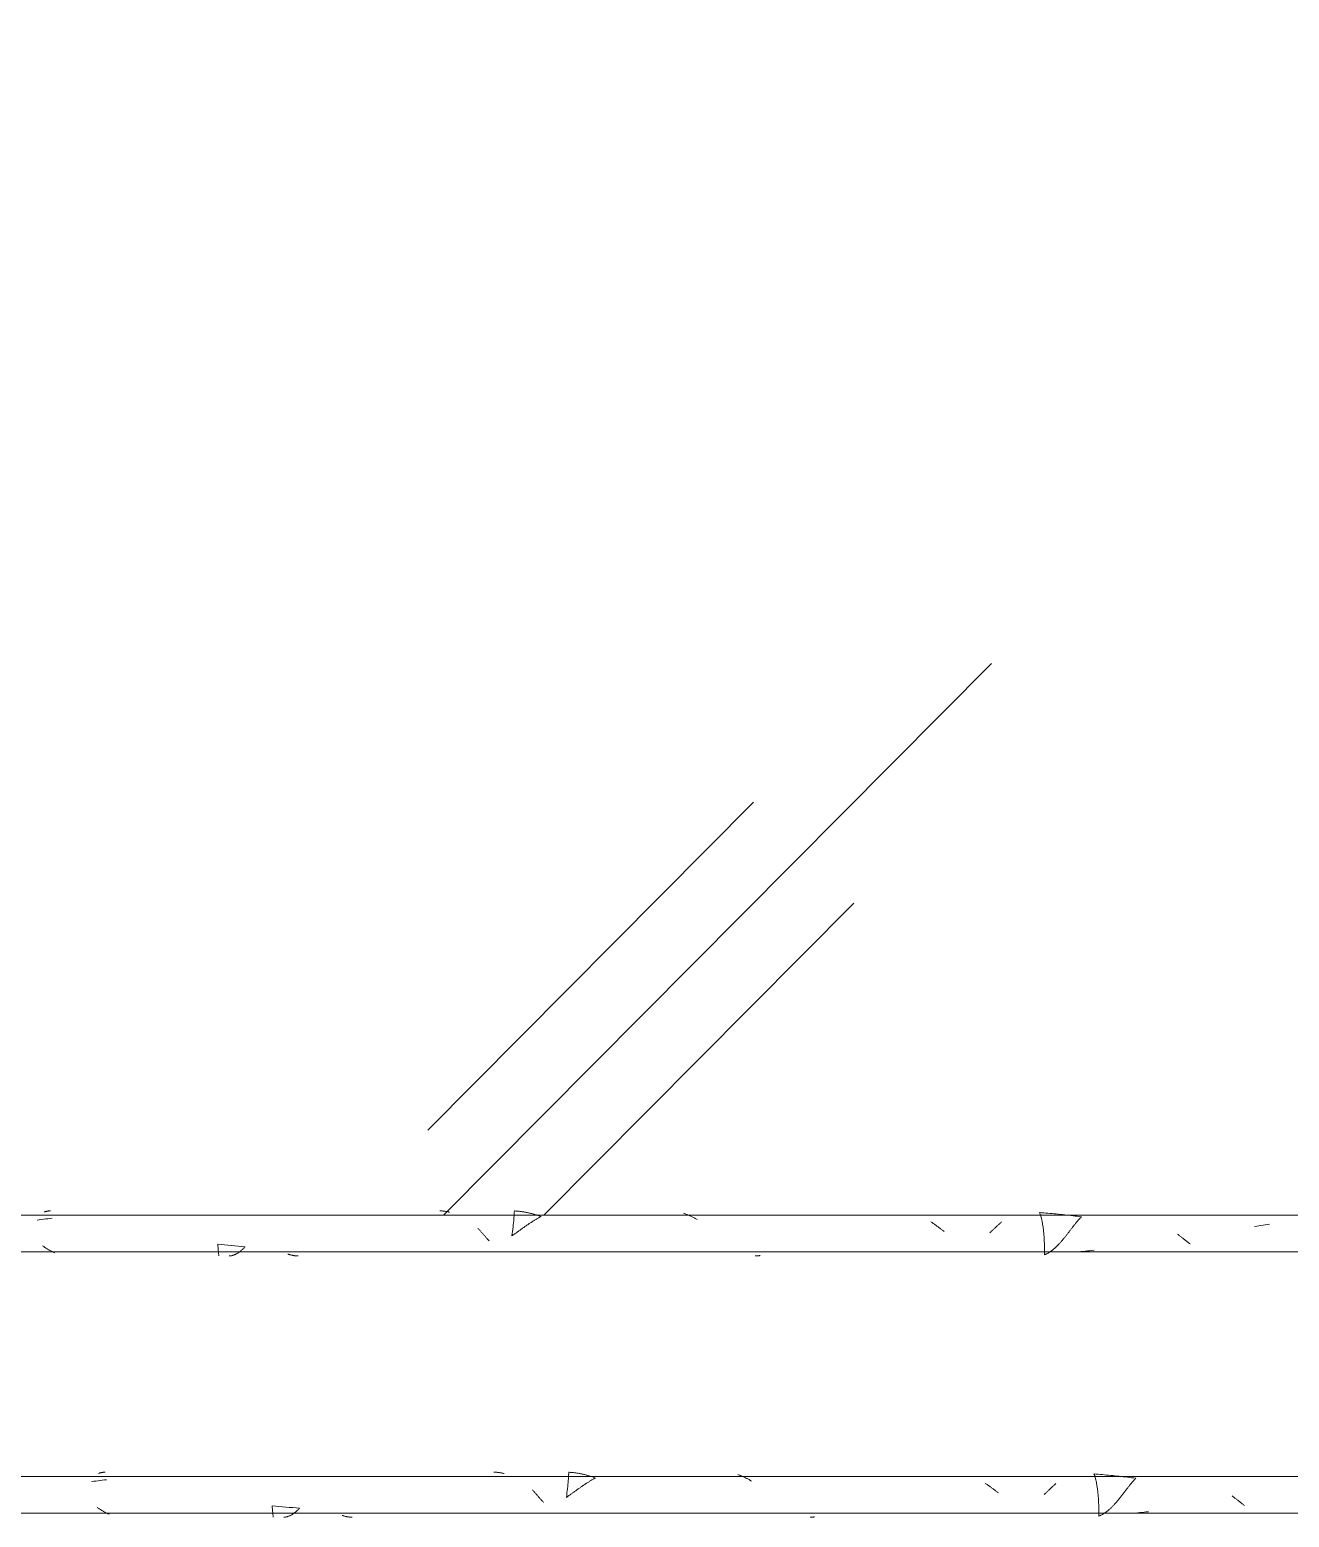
# Model space of a CAD drawing. Header units: millimetres. Extents: x -2100 to 124761, y -10432 to 93550.
# Drawn here: x 28958 to 29646, y -165 to 648 of the extents above; entities that cross this region are included whole.
import ezdxf

# ---------------------------------------------------------------- set-up
doc = ezdxf.new("R2010")
doc.units = ezdxf.units.MM
doc.linetypes.add('Centre', pattern=[31.75, 6.35, -4.7625, 15.875, -4.7625])
for name, color, linetype, lineweight in [('KINH', 152, 'Continuous', 5), ('NET THAY 1', 41, 'Continuous', 5), ('TRUC', 225, 'Continuous', 5)]:
    doc.layers.add(name, color=color, linetype=linetype, lineweight=lineweight)

# ---------------------------------------------------------------- blocks, each defined once
blk = doc.blocks.new('FP_9-MẶT ĐỨNG TRỤC A-Q')
at = {"layer": 'NET THAY 1'}
for p, q in [((31335.33, -142.86), (22887.32, -142.86)), ((28993.03, -145.54), (28991.86, -145.69)), ((28994.19, -145.38), (28993.03, -145.54)), ((28995.36, -145.23), (28994.19, -145.38)), ((28996.52, -145.08), (28995.36, -145.23)), ((28995.92, -141.1), (28995.66, -141.18)), ((28996.17, -141.02), (28995.92, -141.1)), ((28996.42, -140.95), (28996.17, -141.02)), ((28996.67, -140.88), (28996.42, -140.95)), ((28997.69, -144.93), (28996.52, -145.08)), ((28996.92, -140.82), (28996.67, -140.88)), ((28997.17, -140.77), (28996.92, -140.82)), ((28997.42, -140.72), (28997.17, -140.77)), ((28997.68, -140.67), (28997.42, -140.72)), ((28997.93, -140.63), (28997.68, -140.67)), ((28998.85, -144.79), (28997.69, -144.93)), ((28998.18, -140.6), (28997.93, -140.63)), ((28998.43, -140.58), (28998.18, -140.6)), ((28998.68, -140.56), (28998.43, -140.58)), ((28998.93, -140.54), (28998.68, -140.56)), ((29000.02, -144.64), (28998.85, -144.79)), ((28999.18, -140.53), (28998.93, -140.54)), ((29211.97, -140.54), (29211.62, -140.53)), ((29212.32, -140.55), (29211.97, -140.54)), ((29212.67, -140.57), (29212.32, -140.55)), ((29213.02, -140.59), (29212.67, -140.57)), ((29213.37, -140.62), (29213.02, -140.59)), ((29213.72, -140.66), (29213.37, -140.62)), ((29214.07, -140.7), (29213.72, -140.66)), ((29214.42, -140.74), (29214.07, -140.7)), ((29214.77, -140.79), (29214.42, -140.74)), ((29215.12, -140.84), (29214.77, -140.79)), ((29215.47, -140.9), (29215.12, -140.84)), ((29215.82, -140.97), (29215.47, -140.9)), ((29216.17, -141.04), (29215.82, -140.97)), ((29216.52, -141.11), (29216.17, -141.04)), ((29216.87, -141.19), (29216.52, -141.11)), ((29217.22, -141.27), (29216.87, -141.19)), ((29252.24, -146.13), (29252.15, -147.19)), ((29252.32, -145.13), (29252.24, -146.13)), ((29252.39, -144.21), (29252.32, -145.13)), ((29252.45, -143.38), (29252.39, -144.21)), ((29252.5, -142.64), (29252.45, -143.38)), ((29252.54, -142), (29252.5, -142.64)), ((29252.58, -141.48), (29252.54, -142)), ((29252.61, -141.06), (29252.58, -141.48)), ((29252.63, -140.76), (29252.61, -141.06)), ((29252.65, -140.58), (29252.63, -140.76)), ((29253.09, -140.61), (29252.66, -140.58)), ((29253.52, -140.63), (29253.09, -140.61)), ((29253.95, -140.67), (29253.52, -140.63)), ((29254.38, -140.7), (29253.95, -140.67)), ((29254.81, -140.75), (29254.38, -140.7)), ((29255.24, -140.79), (29254.81, -140.75)), ((29255.67, -140.84), (29255.24, -140.79)), ((29256.1, -140.9), (29255.67, -140.84)), ((29256.53, -140.95), (29256.1, -140.9)), ((29256.96, -141.02), (29256.53, -140.95)), ((29257.39, -141.08), (29256.96, -141.02)), ((29257.82, -141.16), (29257.39, -141.08)), ((29258.25, -141.23), (29257.82, -141.16)), ((29258.68, -141.31), (29258.25, -141.23)), ((29259.11, -141.4), (29258.68, -141.31)), ((29259.54, -141.48), (29259.11, -141.4)), ((29259.97, -141.58), (29259.54, -141.48)), ((29260.4, -141.67), (29259.97, -141.58)), ((29260.82, -141.77), (29260.4, -141.67)), ((29261.25, -141.88), (29260.82, -141.77)), ((29261.68, -141.98), (29261.25, -141.88)), ((29262.11, -142.1), (29261.68, -141.98)), ((29262.54, -142.21), (29262.11, -142.1)), ((29262.7, -146.35), (29262.38, -146.56)), ((29262.96, -142.33), (29262.54, -142.21)), ((29263.03, -146.15), (29262.7, -146.35)), ((29263.39, -142.46), (29262.96, -142.33)), ((29263.35, -145.94), (29263.03, -146.15)), ((29263.68, -145.74), (29263.35, -145.94)), ((29263.82, -142.58), (29263.39, -142.46)), ((29264, -145.54), (29263.68, -145.74)), ((29264.24, -142.71), (29263.82, -142.58)), ((29264.32, -145.35), (29264, -145.54)), ((29264.67, -142.85), (29264.24, -142.71)), ((29264.65, -145.15), (29264.32, -145.35)), ((29264.97, -144.96), (29264.65, -145.15)), ((29265.1, -142.99), (29264.67, -142.85)), ((29265.29, -144.78), (29264.97, -144.96)), ((29265.52, -143.13), (29265.1, -142.99)), ((29265.62, -144.6), (29265.29, -144.78)), ((29265.95, -143.27), (29265.52, -143.13)), ((29265.94, -144.42), (29265.62, -144.6)), ((29266.26, -144.24), (29265.94, -144.42)), ((29266.37, -143.42), (29265.95, -143.27)), ((29266.58, -144.07), (29266.26, -144.24)), ((29266.79, -143.57), (29266.37, -143.42)), ((29266.9, -143.9), (29266.58, -144.07)), ((29267.22, -143.73), (29266.79, -143.57)), ((29267.22, -143.73), (29266.9, -143.9)), ((29345.34, -141.99), (29344.99, -141.88)), ((29345.68, -142.11), (29345.34, -141.99)), ((29346.03, -142.24), (29345.68, -142.11)), ((29346.37, -142.37), (29346.03, -142.24)), ((29346.72, -142.51), (29346.37, -142.37)), ((29347.06, -142.64), (29346.72, -142.51)), ((29347.41, -142.79), (29347.06, -142.64)), ((29347.75, -142.94), (29347.41, -142.79)), ((29348.09, -143.09), (29347.75, -142.94)), ((29348.43, -143.24), (29348.09, -143.09)), ((29348.78, -143.4), (29348.43, -143.24)), ((29349.12, -143.57), (29348.78, -143.4)), ((29349.46, -143.74), (29349.12, -143.57)), ((29349.8, -143.91), (29349.46, -143.74)), ((29350.14, -144.08), (29349.8, -143.91)), ((29350.48, -144.26), (29350.14, -144.08)), ((29350.82, -144.44), (29350.48, -144.26)), ((29351.16, -144.63), (29350.82, -144.44)), ((29351.5, -144.82), (29351.16, -144.63)), ((29351.84, -145.01), (29351.5, -144.82)), ((29352.18, -145.21), (29351.84, -145.01)), ((29352.51, -145.41), (29352.18, -145.21)), ((29540.77, -141.61), (29539.62, -141.52)), ((29539.63, -141.52), (29540, -142.38)), ((29540, -142.38), (29540.35, -143.47)), ((29540.35, -143.47), (29540.68, -144.78)), ((29540.68, -144.78), (29540.99, -146.27)), ((29541.91, -141.69), (29540.77, -141.61)), ((29540.99, -146.27), (29541.26, -147.91)), ((29543.06, -141.79), (29541.91, -141.69)), ((29544.2, -141.89), (29543.06, -141.79)), ((29545.35, -141.99), (29544.2, -141.89)), ((29546.49, -142.09), (29545.35, -141.99)), ((29547.64, -142.2), (29546.49, -142.09)), ((29548.78, -142.31), (29547.64, -142.2)), ((29549.92, -142.42), (29548.78, -142.31)), ((29551.07, -142.54), (29549.92, -142.42)), ((29552.21, -142.66), (29551.07, -142.54)), ((29553.35, -142.78), (29552.21, -142.66)), ((29554.49, -142.9), (29553.35, -142.78)), ((29555.64, -143.03), (29554.49, -142.9)), ((29556.78, -143.16), (29555.64, -143.03)), ((29557.92, -143.3), (29556.78, -143.16)), ((29559.06, -143.44), (29557.92, -143.3)), ((29560.2, -143.58), (29559.06, -143.44)), ((29560.32, -146.25), (29560.1, -146.51)), ((29561.34, -143.72), (29560.2, -143.58)), ((29560.54, -145.99), (29560.32, -146.25)), ((29560.76, -145.74), (29560.54, -145.99)), ((29560.98, -145.48), (29560.76, -145.74)), ((29561.19, -145.24), (29560.98, -145.48)), ((29561.41, -145), (29561.19, -145.24)), ((29562.48, -143.87), (29561.34, -143.72)), ((29561.63, -144.76), (29561.41, -145)), ((29561.84, -144.53), (29561.63, -144.76)), ((29562.06, -144.3), (29561.84, -144.53)), ((29562.27, -144.08), (29562.06, -144.3)), ((29562.48, -143.87), (29562.27, -144.08)), ((29232.99, -150.51), (29232.73, -150.23)), ((29233.25, -150.8), (29232.99, -150.51)), ((29233.51, -151.08), (29233.25, -150.8)), ((29233.77, -151.37), (29233.51, -151.08)), ((29234.03, -151.66), (29233.77, -151.37)), ((29234.29, -151.95), (29234.03, -151.66)), ((29234.55, -152.24), (29234.29, -151.95)), ((29234.81, -152.53), (29234.55, -152.24)), ((29235.06, -152.82), (29234.81, -152.53)), ((29235.32, -153.11), (29235.06, -152.82)), ((29235.57, -153.41), (29235.32, -153.11)), ((29235.83, -153.7), (29235.57, -153.41)), ((29236.08, -153.99), (29235.83, -153.7)), ((29236.33, -154.27), (29236.08, -153.99)), ((29236.58, -154.56), (29236.33, -154.27)), ((29251.48, -153.12), (29251.3, -154.34)), ((29251.65, -154.08), (29251.31, -154.32)), ((29251.64, -151.89), (29251.48, -153.12)), ((29251.79, -150.67), (29251.64, -151.89)), ((29252, -153.83), (29251.65, -154.08)), ((29251.92, -149.47), (29251.79, -150.67)), ((29252.04, -148.31), (29251.92, -149.47)), ((29252.34, -153.59), (29252, -153.83)), ((29252.15, -147.19), (29252.04, -148.31)), ((29252.68, -153.34), (29252.34, -153.59)), ((29253.03, -153.1), (29252.68, -153.34)), ((29253.37, -152.85), (29253.03, -153.1)), ((29253.71, -152.61), (29253.37, -152.85)), ((29254.05, -152.37), (29253.71, -152.61)), ((29254.39, -152.12), (29254.05, -152.37)), ((29254.73, -151.88), (29254.39, -152.12)), ((29255.07, -151.63), (29254.73, -151.88)), ((29255.4, -151.39), (29255.07, -151.63)), ((29255.74, -151.15), (29255.4, -151.39)), ((29256.08, -150.91), (29255.74, -151.15)), ((29256.41, -150.66), (29256.08, -150.91)), ((29256.75, -150.42), (29256.41, -150.66)), ((29257.09, -150.19), (29256.75, -150.42)), ((29257.42, -149.95), (29257.09, -150.19)), ((29257.75, -149.71), (29257.42, -149.95)), ((29258.09, -149.47), (29257.75, -149.71)), ((29258.42, -149.24), (29258.09, -149.47)), ((29258.75, -149.01), (29258.42, -149.24)), ((29259.09, -148.77), (29258.75, -149.01)), ((29259.42, -148.54), (29259.09, -148.77)), ((29259.75, -148.32), (29259.42, -148.54)), ((29260.08, -148.09), (29259.75, -148.32)), ((29260.41, -147.87), (29260.08, -148.09)), ((29260.74, -147.64), (29260.41, -147.87)), ((29261.07, -147.42), (29260.74, -147.64)), ((29261.39, -147.2), (29261.07, -147.42)), ((29261.72, -146.99), (29261.39, -147.2)), ((29262.05, -146.77), (29261.72, -146.99)), ((29262.38, -146.56), (29262.05, -146.77)), ((29480.56, -146.88), (29480.22, -146.66)), ((29480.89, -147.11), (29480.56, -146.88)), ((29481.22, -147.33), (29480.89, -147.11)), ((29481.55, -147.56), (29481.22, -147.33)), ((29481.89, -147.79), (29481.55, -147.56)), ((29482.22, -148.02), (29481.89, -147.79)), ((29482.55, -148.25), (29482.22, -148.02)), ((29482.88, -148.48), (29482.55, -148.25)), ((29483.21, -148.72), (29482.88, -148.48)), ((29483.54, -148.96), (29483.21, -148.72)), ((29483.86, -149.2), (29483.54, -148.96)), ((29484.19, -149.44), (29483.86, -149.2)), ((29484.52, -149.68), (29484.19, -149.44)), ((29484.85, -149.93), (29484.52, -149.68)), ((29485.17, -150.18), (29484.85, -149.93)), ((29485.5, -150.42), (29485.17, -150.18)), ((29485.82, -150.67), (29485.5, -150.42)), ((29486.15, -150.92), (29485.82, -150.67)), ((29486.47, -151.17), (29486.15, -150.92)), ((29486.79, -151.42), (29486.47, -151.17)), ((29487.11, -151.67), (29486.79, -151.42)), ((29487.44, -151.92), (29487.11, -151.67)), ((29512.72, -152.45), (29512.44, -152.71)), ((29512.99, -152.19), (29512.72, -152.45)), ((29513.26, -151.93), (29512.99, -152.19)), ((29513.54, -151.66), (29513.26, -151.93)), ((29513.81, -151.4), (29513.54, -151.66)), ((29514.08, -151.14), (29513.81, -151.4)), ((29514.35, -150.88), (29514.08, -151.14)), ((29514.62, -150.63), (29514.35, -150.88)), ((29514.89, -150.37), (29514.62, -150.63)), ((29515.16, -150.11), (29514.89, -150.37)), ((29515.42, -149.86), (29515.16, -150.11)), ((29515.69, -149.6), (29515.42, -149.86)), ((29515.96, -149.35), (29515.69, -149.6)), ((29516.22, -149.1), (29515.96, -149.35)), ((29516.49, -148.85), (29516.22, -149.1)), ((29516.75, -148.61), (29516.49, -148.85)), ((29517.02, -148.36), (29516.75, -148.61)), ((29517.28, -148.12), (29517.02, -148.36)), ((29517.54, -147.88), (29517.28, -148.12)), ((29517.81, -147.64), (29517.54, -147.88)), ((29518.07, -147.4), (29517.81, -147.64)), ((29518.33, -147.17), (29518.07, -147.4)), ((29518.59, -146.94), (29518.33, -147.17)), ((29518.85, -146.71), (29518.59, -146.94)), ((29541.26, -147.91), (29541.51, -149.66)), ((29541.51, -149.66), (29541.73, -151.48)), ((29541.73, -151.48), (29541.91, -153.34)), ((29541.91, -153.34), (29542.06, -155.18)), ((29554.07, -154.25), (29553.83, -154.56)), ((29554.32, -153.94), (29554.07, -154.25)), ((29554.56, -153.63), (29554.32, -153.94)), ((29554.8, -153.32), (29554.56, -153.63)), ((29555.04, -153.01), (29554.8, -153.32)), ((29555.28, -152.7), (29555.04, -153.01)), ((29555.52, -152.39), (29555.28, -152.7)), ((29555.76, -152.08), (29555.52, -152.39)), ((29555.99, -151.78), (29555.76, -152.08)), ((29556.23, -151.47), (29555.99, -151.78)), ((29556.46, -151.16), (29556.23, -151.47)), ((29556.7, -150.85), (29556.46, -151.16)), ((29556.93, -150.55), (29556.7, -150.85)), ((29557.16, -150.24), (29556.93, -150.55)), ((29557.39, -149.94), (29557.16, -150.24)), ((29557.62, -149.64), (29557.39, -149.94)), ((29557.85, -149.34), (29557.62, -149.64)), ((29558.08, -149.05), (29557.85, -149.34)), ((29558.31, -148.75), (29558.08, -149.05)), ((29558.54, -148.46), (29558.31, -148.75)), ((29558.76, -148.17), (29558.54, -148.46)), ((29558.99, -147.89), (29558.76, -148.17)), ((29559.21, -147.61), (29558.99, -147.89)), ((29559.44, -147.33), (29559.21, -147.61)), ((29559.66, -147.05), (29559.44, -147.33)), ((29559.88, -146.78), (29559.66, -147.05)), ((29560.1, -146.51), (29559.88, -146.78)), ((29615.37, -153.68), (29615.05, -153.43)), ((29615.68, -153.93), (29615.37, -153.68)), ((29616, -154.18), (29615.68, -153.93)), ((29616.31, -154.43), (29616, -154.18)), ((29616.63, -154.68), (29616.31, -154.43)), ((28995.13, -159.97), (28994.83, -159.76)), ((28995.43, -160.18), (28995.13, -159.97)), ((28995.73, -160.38), (28995.43, -160.18)), ((28996.03, -160.58), (28995.73, -160.38)), ((28996.34, -160.77), (28996.03, -160.58)), ((28996.63, -160.96), (28996.34, -160.77)), ((28996.93, -161.15), (28996.63, -160.96)), ((28997.23, -161.34), (28996.93, -161.15)), ((28997.53, -161.52), (28997.23, -161.34)), ((28997.83, -161.7), (28997.53, -161.52)), ((28998.13, -161.87), (28997.83, -161.7)), ((28998.42, -162.04), (28998.13, -161.87)), ((28998.72, -162.21), (28998.42, -162.04)), ((28999.02, -162.37), (28998.72, -162.21)), ((28999.31, -162.53), (28999.02, -162.37)), ((28999.61, -162.68), (28999.31, -162.53)), ((29092.36, -159.08), (29090.49, -158.91)), ((29090.49, -158.91), (29090.59, -159.91)), ((29090.59, -159.91), (29090.68, -160.85)), ((29090.68, -160.85), (29090.76, -161.72)), ((29090.76, -161.72), (29090.83, -162.5)), ((29090.83, -162.5), (29090.89, -163.19)), ((29094.23, -159.26), (29092.36, -159.08)), ((29096.11, -159.43), (29094.23, -159.26)), ((29097.98, -159.6), (29096.11, -159.43)), ((29099.85, -159.78), (29097.98, -159.6)), ((29101.72, -159.94), (29099.85, -159.78)), ((29103.59, -160.11), (29101.72, -159.94)), ((29102.98, -162.59), (29102.73, -162.79)), ((29103.23, -162.39), (29102.98, -162.59)), ((29103.48, -162.18), (29103.23, -162.39)), ((29103.73, -161.96), (29103.48, -162.18)), ((29105.46, -160.27), (29103.59, -160.11)), ((29103.98, -161.74), (29103.73, -161.96)), ((29104.23, -161.51), (29103.98, -161.74)), ((29104.48, -161.27), (29104.23, -161.51)), ((29104.72, -161.03), (29104.48, -161.27)), ((29104.97, -160.78), (29104.72, -161.03)), ((29105.21, -160.53), (29104.97, -160.78)), ((29105.46, -160.27), (29105.21, -160.53)), ((29236.83, -154.85), (29236.58, -154.56)), ((29237.08, -155.14), (29236.83, -154.85)), ((29237.33, -155.42), (29237.08, -155.14)), ((29237.58, -155.71), (29237.33, -155.42)), ((29237.83, -155.99), (29237.58, -155.71)), ((29238.07, -156.27), (29237.83, -155.99)), ((29238.32, -156.55), (29238.07, -156.27)), ((29238.57, -156.82), (29238.32, -156.55)), ((29238.81, -157.1), (29238.57, -156.82)), ((29542.06, -155.18), (29542.17, -156.98)), ((29542.17, -156.98), (29542.26, -158.68)), ((29542.26, -158.68), (29542.31, -160.24)), ((29542.31, -160.24), (29542.34, -161.64)), ((29542.34, -161.64), (29542.35, -162.84)), ((29545.84, -162.65), (29545.57, -162.84)), ((29546.11, -162.46), (29545.84, -162.65)), ((29546.38, -162.26), (29546.11, -162.46)), ((29546.64, -162.06), (29546.38, -162.26)), ((29546.91, -161.85), (29546.64, -162.06)), ((29547.18, -161.63), (29546.91, -161.85)), ((29547.44, -161.41), (29547.18, -161.63)), ((29547.71, -161.19), (29547.44, -161.41)), ((29547.97, -160.96), (29547.71, -161.19)), ((29548.24, -160.72), (29547.97, -160.96)), ((29548.5, -160.48), (29548.24, -160.72)), ((29548.76, -160.23), (29548.5, -160.48)), ((29549.02, -159.98), (29548.76, -160.23)), ((29549.28, -159.73), (29549.02, -159.98)), ((29549.54, -159.47), (29549.28, -159.73)), ((29549.8, -159.2), (29549.54, -159.47)), ((29550.06, -158.94), (29549.8, -159.2)), ((29550.32, -158.66), (29550.06, -158.94)), ((29550.57, -158.39), (29550.32, -158.66)), ((29550.83, -158.11), (29550.57, -158.39)), ((29551.08, -157.83), (29550.83, -158.11)), ((29551.34, -157.54), (29551.08, -157.83)), ((29551.59, -157.26), (29551.34, -157.54)), ((29551.84, -156.96), (29551.59, -157.26)), ((29552.09, -156.67), (29551.84, -156.96)), ((29552.34, -156.37), (29552.09, -156.67)), ((29552.59, -156.08), (29552.34, -156.37)), ((29552.84, -155.78), (29552.59, -156.08)), ((29553.09, -155.47), (29552.84, -155.78)), ((29553.34, -155.17), (29553.09, -155.47)), ((29553.58, -154.87), (29553.34, -155.17)), ((29553.83, -154.56), (29553.58, -154.87)), ((29565.8, -162.54), (29564.6, -162.66)), ((29567, -162.42), (29565.8, -162.54)), ((29568.19, -162.3), (29567, -162.42)), ((29569.39, -162.17), (29568.19, -162.3)), ((29616.94, -154.93), (29616.63, -154.68)), ((29617.26, -155.18), (29616.94, -154.93)), ((29617.57, -155.43), (29617.26, -155.18)), ((29617.88, -155.67), (29617.57, -155.43)), ((29618.19, -155.92), (29617.88, -155.67)), ((29618.51, -156.16), (29618.19, -155.92)), ((29618.82, -156.41), (29618.51, -156.16)), ((29619.13, -156.65), (29618.82, -156.41)), ((29619.44, -156.89), (29619.13, -156.65)), ((29619.74, -157.12), (29619.44, -156.89)), ((29620.05, -157.36), (29619.74, -157.12)), ((29620.36, -157.59), (29620.05, -157.36)), ((29620.67, -157.83), (29620.36, -157.59)), ((29620.97, -158.06), (29620.67, -157.83)), ((29621.28, -158.28), (29620.97, -158.06)), ((29621.59, -158.51), (29621.28, -158.28)), ((29621.89, -158.73), (29621.59, -158.51)), ((22887.32, -162.86), (31335.33, -162.86)), ((28999.9, -162.83), (28999.61, -162.68)), ((29000.2, -162.98), (28999.9, -162.83)), ((29000.49, -163.12), (29000.2, -162.98)), ((29000.78, -163.26), (29000.49, -163.12)), ((29001.08, -163.39), (29000.78, -163.26)), ((29001.37, -163.52), (29001.08, -163.39)), ((29090.89, -163.19), (29090.95, -163.79)), ((29090.95, -163.79), (29090.99, -164.29)), ((29090.99, -164.29), (29091.04, -164.68)), ((29091.04, -164.68), (29091.08, -164.96)), ((29091.08, -164.96), (29091.11, -165.13)), ((29097.1, -165.17), (29096.84, -165.18)), ((29097.36, -165.15), (29097.1, -165.17)), ((29097.61, -165.12), (29097.36, -165.15)), ((29097.87, -165.08), (29097.61, -165.12)), ((29098.13, -165.03), (29097.87, -165.08)), ((29098.39, -164.98), (29098.13, -165.03)), ((29098.65, -164.91), (29098.39, -164.98)), ((29098.91, -164.84), (29098.65, -164.91)), ((29099.16, -164.76), (29098.91, -164.84)), ((29099.42, -164.67), (29099.16, -164.76)), ((29099.68, -164.57), (29099.42, -164.67)), ((29099.94, -164.46), (29099.68, -164.57)), ((29100.19, -164.35), (29099.94, -164.46)), ((29100.45, -164.23), (29100.19, -164.35)), ((29100.7, -164.1), (29100.45, -164.23)), ((29100.96, -163.96), (29100.7, -164.1)), ((29101.21, -163.82), (29100.96, -163.96)), ((29101.47, -163.66), (29101.21, -163.82)), ((29101.72, -163.5), (29101.47, -163.66)), ((29101.98, -163.33), (29101.72, -163.5)), ((29102.23, -163.16), (29101.98, -163.33)), ((29102.48, -162.98), (29102.23, -163.16)), ((29102.73, -162.79), (29102.48, -162.98)), ((29129.11, -164.29), (29128.82, -164.2)), ((29129.39, -164.38), (29129.11, -164.29)), ((29129.68, -164.47), (29129.39, -164.38)), ((29129.97, -164.55), (29129.68, -164.47)), ((29130.25, -164.63), (29129.97, -164.55)), ((29130.54, -164.7), (29130.25, -164.63)), ((29130.83, -164.76), (29130.54, -164.7)), ((29131.11, -164.83), (29130.83, -164.76)), ((29131.4, -164.88), (29131.11, -164.83)), ((29131.68, -164.94), (29131.4, -164.88)), ((29131.97, -164.98), (29131.68, -164.94)), ((29132.25, -165.03), (29131.97, -164.98)), ((29132.54, -165.06), (29132.25, -165.03)), ((29132.82, -165.1), (29132.54, -165.06)), ((29133.11, -165.12), (29132.82, -165.1)), ((29133.39, -165.15), (29133.11, -165.12)), ((29133.68, -165.16), (29133.39, -165.15)), ((29133.96, -165.18), (29133.68, -165.16)), ((29134.25, -165.18), (29133.96, -165.18)), ((29384.76, -165.17), (29384.46, -165.18)), ((29385.06, -165.16), (29384.76, -165.17)), ((29385.36, -165.14), (29385.06, -165.16)), ((29385.66, -165.12), (29385.36, -165.14)), ((29385.96, -165.09), (29385.66, -165.12)), ((29386.26, -165.05), (29385.96, -165.09)), ((29386.56, -165.01), (29386.26, -165.05)), ((29386.87, -164.97), (29386.56, -165.01)), ((29542.33, -163.81), (29542.3, -164.54)), ((29542.58, -164.43), (29542.31, -164.54)), ((29542.35, -162.84), (29542.33, -163.81)), ((29542.85, -164.32), (29542.58, -164.43)), ((29543.13, -164.21), (29542.85, -164.32)), ((29543.4, -164.08), (29543.13, -164.21)), ((29543.67, -163.95), (29543.4, -164.08)), ((29543.95, -163.81), (29543.67, -163.95)), ((29544.22, -163.66), (29543.95, -163.81)), ((29544.49, -163.51), (29544.22, -163.66)), ((29544.76, -163.35), (29544.49, -163.51)), ((29545.03, -163.19), (29544.76, -163.35)), ((29545.3, -163.01), (29545.03, -163.19)), ((29545.57, -162.84), (29545.3, -163.01)), ((29562.21, -162.89), (29561.01, -163)), ((29563.41, -162.78), (29562.21, -162.89)), ((29564.6, -162.66), (29563.41, -162.78))]:
    blk.add_line(p, q, dxfattribs=at)
blk = doc.blocks.new('FP_10-MẶT ĐỨNG TRỤC A-Q')
at = {"layer": 'NET THAY 1'}
for p, q in [((31305.6, 0), (22887.32, 0)), ((28966.16, 1.8), (28965.92, 1.72)), ((28966.4, 1.87), (28966.16, 1.8)), ((28966.65, 1.94), (28966.4, 1.87)), ((28966.89, 2), (28966.65, 1.94)), ((28967.13, 2.06), (28966.89, 2)), ((28967.37, 2.11), (28967.13, 2.06)), ((28967.62, 2.15), (28967.37, 2.11)), ((28967.86, 2.19), (28967.62, 2.15)), ((28968.1, 2.23), (28967.86, 2.19)), ((28968.34, 2.26), (28968.1, 2.23)), ((28968.58, 2.28), (28968.34, 2.26)), ((28968.82, 2.3), (28968.58, 2.28)), ((28969.07, 2.32), (28968.82, 2.3)), ((28969.31, 2.33), (28969.07, 2.32)), ((29182.39, 2.32), (29182.06, 2.33)), ((29182.73, 2.31), (29182.39, 2.32)), ((29183.07, 2.29), (29182.73, 2.31)), ((29183.41, 2.27), (29183.07, 2.29)), ((29183.75, 2.24), (29183.41, 2.27)), ((29184.09, 2.21), (29183.75, 2.24)), ((29184.43, 2.17), (29184.09, 2.21)), ((29184.77, 2.13), (29184.43, 2.17)), ((29185.1, 2.09), (29184.77, 2.13)), ((29185.44, 2.03), (29185.1, 2.09)), ((29185.78, 1.98), (29185.44, 2.03)), ((29186.12, 1.92), (29185.78, 1.98)), ((29186.46, 1.85), (29186.12, 1.92)), ((29186.8, 1.78), (29186.46, 1.85)), ((29187.13, 1.71), (29186.8, 1.78)), ((29187.47, 1.63), (29187.13, 1.71)), ((29222.76, 0.29), (29222.71, -0.43)), ((29222.8, 0.92), (29222.76, 0.29)), ((29222.83, 1.44), (29222.8, 0.92)), ((29222.86, 1.84), (29222.83, 1.44)), ((29222.88, 2.12), (29222.86, 1.84)), ((29222.9, 2.29), (29222.88, 2.12)), ((29223.34, 2.27), (29222.91, 2.29)), ((29223.77, 2.24), (29223.34, 2.27)), ((29224.2, 2.21), (29223.77, 2.24)), ((29224.63, 2.18), (29224.2, 2.21)), ((29225.06, 2.14), (29224.63, 2.18)), ((29225.49, 2.09), (29225.06, 2.14)), ((29225.92, 2.05), (29225.49, 2.09)), ((29226.35, 1.99), (29225.92, 2.05)), ((29226.78, 1.94), (29226.35, 1.99)), ((29227.21, 1.88), (29226.78, 1.94)), ((29227.64, 1.81), (29227.21, 1.88)), ((29228.07, 1.74), (29227.64, 1.81)), ((29228.5, 1.67), (29228.07, 1.74)), ((29228.93, 1.59), (29228.5, 1.67)), ((29229.36, 1.51), (29228.93, 1.59)), ((29229.79, 1.43), (29229.36, 1.51)), ((29230.22, 1.34), (29229.79, 1.43)), ((29230.65, 1.24), (29230.22, 1.34)), ((29231.08, 1.15), (29230.65, 1.24)), ((29231.51, 1.04), (29231.08, 1.15)), ((29231.93, 0.94), (29231.51, 1.04)), ((29232.36, 0.83), (29231.93, 0.94)), ((29232.79, 0.71), (29232.36, 0.83)), ((29233.22, 0.6), (29232.79, 0.71)), ((29233.64, 0.48), (29233.22, 0.6)), ((29234.07, 0.35), (29233.64, 0.48)), ((29234.5, 0.22), (29234.07, 0.35)), ((29234.92, 0.09), (29234.5, 0.22)), ((29235.35, -0.05), (29234.92, 0.09)), ((29315.59, 0.93), (29315.25, 1.05)), ((29315.94, 0.81), (29315.59, 0.93)), ((29316.28, 0.69), (29315.94, 0.81)), ((29316.63, 0.56), (29316.28, 0.69)), ((29316.97, 0.43), (29316.63, 0.56)), ((29317.32, 0.29), (29316.97, 0.43)), ((29317.66, 0.15), (29317.32, 0.29)), ((29318, 0), (29317.66, 0.15)), ((29318.35, -0.15), (29318, 0)), ((29509.88, 1.39), (29510.25, 0.55)), ((29511.02, 1.31), (29509.88, 1.39)), ((29510.25, 0.55), (29510.6, -0.52)), ((29512.17, 1.22), (29511.02, 1.31)), ((29513.31, 1.13), (29512.17, 1.22)), ((29514.46, 1.04), (29513.31, 1.13)), ((29515.6, 0.94), (29514.46, 1.04)), ((29516.75, 0.84), (29515.6, 0.94)), ((29517.89, 0.73), (29516.75, 0.84)), ((29519.03, 0.62), (29517.89, 0.73)), ((29520.18, 0.51), (29519.03, 0.62)), ((29521.32, 0.4), (29520.18, 0.51)), ((29522.46, 0.28), (29521.32, 0.4)), ((29523.61, 0.16), (29522.46, 0.28)), ((29524.75, 0.04), (29523.61, 0.16)), ((29525.89, -0.09), (29524.75, 0.04)), ((28963.29, -2.57), (28962.12, -2.72)), ((28964.45, -2.41), (28963.29, -2.57)), ((28965.62, -2.26), (28964.45, -2.41)), ((28966.78, -2.11), (28965.62, -2.26)), ((28967.95, -1.97), (28966.78, -2.11)), ((28969.11, -1.82), (28967.95, -1.97)), ((28970.27, -1.68), (28969.11, -1.82)), ((29203.26, -7.52), (29202.99, -7.23)), ((29203.52, -7.8), (29203.26, -7.52)), ((29203.78, -8.09), (29203.52, -7.8)), ((29204.04, -8.38), (29203.78, -8.09)), ((29222.06, -7.67), (29221.91, -8.89)), ((29222.19, -6.48), (29222.06, -7.67)), ((29222.31, -5.32), (29222.19, -6.48)), ((29222.41, -4.21), (29222.31, -5.32)), ((29222.5, -3.15), (29222.41, -4.21)), ((29222.58, -2.16), (29222.5, -3.15)), ((29222.65, -1.25), (29222.58, -2.16)), ((29222.71, -0.43), (29222.65, -1.25)), ((29226.34, -7.91), (29226.01, -8.15)), ((29226.68, -7.67), (29226.34, -7.91)), ((29227.02, -7.43), (29226.68, -7.67)), ((29227.35, -7.19), (29227.02, -7.43)), ((29227.68, -6.95), (29227.35, -7.19)), ((29228.02, -6.72), (29227.68, -6.95)), ((29228.35, -6.48), (29228.02, -6.72)), ((29228.68, -6.25), (29228.35, -6.48)), ((29229.02, -6.02), (29228.68, -6.25)), ((29229.35, -5.78), (29229.02, -6.02)), ((29229.68, -5.56), (29229.35, -5.78)), ((29230.01, -5.33), (29229.68, -5.56)), ((29230.34, -5.1), (29230.01, -5.33)), ((29230.67, -4.88), (29230.34, -5.1)), ((29231, -4.66), (29230.67, -4.88)), ((29231.33, -4.44), (29231, -4.66)), ((29231.65, -4.22), (29231.33, -4.44)), ((29231.98, -4.01), (29231.65, -4.22)), ((29232.31, -3.79), (29231.98, -4.01)), ((29232.63, -3.58), (29232.31, -3.79)), ((29232.96, -3.38), (29232.63, -3.58)), ((29233.29, -3.17), (29232.96, -3.38)), ((29233.61, -2.97), (29233.29, -3.17)), ((29233.94, -2.77), (29233.61, -2.97)), ((29234.26, -2.57), (29233.94, -2.77)), ((29234.58, -2.38), (29234.26, -2.57)), ((29234.91, -2.19), (29234.58, -2.38)), ((29235.23, -2), (29234.91, -2.19)), ((29235.55, -1.82), (29235.23, -2)), ((29235.78, -0.19), (29235.35, -0.05)), ((29235.87, -1.63), (29235.55, -1.82)), ((29236.2, -0.33), (29235.78, -0.19)), ((29236.19, -1.46), (29235.87, -1.63)), ((29236.51, -1.28), (29236.19, -1.46)), ((29236.63, -0.48), (29236.2, -0.33)), ((29236.83, -1.11), (29236.51, -1.28)), ((29237.05, -0.62), (29236.63, -0.48)), ((29237.15, -0.94), (29236.83, -1.11)), ((29237.47, -0.78), (29237.05, -0.62)), ((29237.47, -0.78), (29237.15, -0.94)), ((29318.69, -0.3), (29318.35, -0.15)), ((29319.03, -0.46), (29318.69, -0.3)), ((29319.37, -0.62), (29319.03, -0.46)), ((29319.72, -0.78), (29319.37, -0.62)), ((29320.06, -0.95), (29319.72, -0.78)), ((29320.4, -1.13), (29320.06, -0.95)), ((29320.74, -1.3), (29320.4, -1.13)), ((29321.08, -1.48), (29320.74, -1.3)), ((29321.42, -1.67), (29321.08, -1.48)), ((29321.76, -1.86), (29321.42, -1.67)), ((29322.1, -2.05), (29321.76, -1.86)), ((29322.43, -2.24), (29322.1, -2.05)), ((29322.77, -2.44), (29322.43, -2.24)), ((29450.82, -3.9), (29450.48, -3.69)), ((29451.15, -4.12), (29450.82, -3.9)), ((29451.48, -4.35), (29451.15, -4.12)), ((29451.82, -4.57), (29451.48, -4.35)), ((29452.15, -4.8), (29451.82, -4.57)), ((29452.48, -5.03), (29452.15, -4.8)), ((29452.81, -5.26), (29452.48, -5.03)), ((29453.14, -5.5), (29452.81, -5.26)), ((29453.47, -5.73), (29453.14, -5.5)), ((29453.8, -5.97), (29453.47, -5.73)), ((29454.13, -6.21), (29453.8, -5.97)), ((29454.46, -6.45), (29454.13, -6.21)), ((29454.78, -6.69), (29454.46, -6.45)), ((29455.11, -6.94), (29454.78, -6.69)), ((29455.44, -7.18), (29455.11, -6.94)), ((29455.76, -7.43), (29455.44, -7.18)), ((29456.09, -7.67), (29455.76, -7.43)), ((29456.41, -7.92), (29456.09, -7.67)), ((29456.73, -8.17), (29456.41, -7.92)), ((29484.61, -7.89), (29484.34, -8.15)), ((29484.88, -7.63), (29484.61, -7.89)), ((29485.15, -7.37), (29484.88, -7.63)), ((29485.42, -7.12), (29485.15, -7.37)), ((29485.69, -6.86), (29485.42, -7.12)), ((29485.95, -6.61), (29485.69, -6.86)), ((29486.22, -6.36), (29485.95, -6.61)), ((29486.49, -6.11), (29486.22, -6.36)), ((29486.75, -5.86), (29486.49, -6.11)), ((29487.02, -5.62), (29486.75, -5.86)), ((29487.28, -5.37), (29487.02, -5.62)), ((29487.54, -5.13), (29487.28, -5.37)), ((29487.81, -4.89), (29487.54, -5.13)), ((29488.07, -4.65), (29487.81, -4.89)), ((29488.33, -4.42), (29488.07, -4.65)), ((29488.59, -4.19), (29488.33, -4.42)), ((29488.85, -3.96), (29488.59, -4.19)), ((29489.11, -3.73), (29488.85, -3.96)), ((29510.6, -0.52), (29510.94, -1.82)), ((29510.94, -1.82), (29511.24, -3.29)), ((29511.24, -3.29), (29511.52, -4.92)), ((29511.52, -4.92), (29511.77, -6.67)), ((29511.77, -6.67), (29511.99, -8.49)), ((29527.03, -0.22), (29525.89, -0.09)), ((29526.96, -7.86), (29526.73, -8.16)), ((29527.2, -7.55), (29526.96, -7.86)), ((29528.17, -0.35), (29527.03, -0.22)), ((29527.43, -7.25), (29527.2, -7.55)), ((29527.66, -6.95), (29527.43, -7.25)), ((29527.89, -6.65), (29527.66, -6.95)), ((29528.12, -6.35), (29527.89, -6.65)), ((29528.35, -6.06), (29528.12, -6.35)), ((29529.32, -0.49), (29528.17, -0.35)), ((29528.57, -5.76), (29528.35, -6.06)), ((29528.8, -5.47), (29528.57, -5.76)), ((29529.02, -5.19), (29528.8, -5.47)), ((29529.25, -4.9), (29529.02, -5.19)), ((29529.47, -4.62), (29529.25, -4.9)), ((29530.46, -0.63), (29529.32, -0.49)), ((29529.7, -4.35), (29529.47, -4.62)), ((29529.92, -4.07), (29529.7, -4.35)), ((29530.14, -3.8), (29529.92, -4.07)), ((29530.36, -3.54), (29530.14, -3.8)), ((29530.58, -3.27), (29530.36, -3.54)), ((29531.6, -0.77), (29530.46, -0.63)), ((29530.8, -3.02), (29530.58, -3.27)), ((29531.02, -2.76), (29530.8, -3.02)), ((29531.24, -2.52), (29531.02, -2.76)), ((29531.45, -2.27), (29531.24, -2.52)), ((29531.67, -2.03), (29531.45, -2.27)), ((29532.74, -0.92), (29531.6, -0.77)), ((29531.88, -1.8), (29531.67, -2.03)), ((29532.1, -1.57), (29531.88, -1.8)), ((29532.31, -1.35), (29532.1, -1.57)), ((29532.53, -1.13), (29532.31, -1.35)), ((29532.74, -0.92), (29532.53, -1.13)), ((29628.53, -6.03), (29627.36, -6.22)), ((29629.7, -5.85), (29628.53, -6.03)), ((29630.87, -5.67), (29629.7, -5.85)), ((29632.04, -5.49), (29630.87, -5.67)), ((29633.21, -5.31), (29632.04, -5.49)), ((29634.38, -5.13), (29633.21, -5.31)), ((29635.55, -4.96), (29634.38, -5.13)), ((29062.64, -16.1), (29060.77, -15.93)), ((29060.77, -15.93), (29060.86, -16.87)), ((29064.51, -16.28), (29062.64, -16.1)), ((29204.3, -8.66), (29204.04, -8.38)), ((29204.56, -8.95), (29204.3, -8.66)), ((29204.82, -9.24), (29204.56, -8.95)), ((29205.08, -9.53), (29204.82, -9.24)), ((29205.33, -9.83), (29205.08, -9.53)), ((29205.59, -10.12), (29205.33, -9.83)), ((29205.84, -10.41), (29205.59, -10.12)), ((29206.1, -10.7), (29205.84, -10.41)), ((29206.35, -10.99), (29206.1, -10.7)), ((29206.6, -11.28), (29206.35, -10.99)), ((29206.85, -11.57), (29206.6, -11.28)), ((29207.1, -11.85), (29206.85, -11.57)), ((29207.35, -12.14), (29207.1, -11.85)), ((29207.6, -12.43), (29207.35, -12.14)), ((29207.85, -12.71), (29207.6, -12.43)), ((29208.1, -13), (29207.85, -12.71)), ((29208.35, -13.28), (29208.1, -13)), ((29208.59, -13.56), (29208.35, -13.28)), ((29208.84, -13.83), (29208.59, -13.56)), ((29209.08, -14.11), (29208.84, -13.83)), ((29221.75, -10.12), (29221.57, -11.35)), ((29221.92, -11.08), (29221.58, -11.32)), ((29221.91, -8.89), (29221.75, -10.12)), ((29222.27, -10.84), (29221.92, -11.08)), ((29222.61, -10.59), (29222.27, -10.84)), ((29222.95, -10.35), (29222.61, -10.59)), ((29223.29, -10.1), (29222.95, -10.35)), ((29223.63, -9.86), (29223.29, -10.1)), ((29223.98, -9.61), (29223.63, -9.86)), ((29224.32, -9.37), (29223.98, -9.61)), ((29224.65, -9.12), (29224.32, -9.37)), ((29224.99, -8.88), (29224.65, -9.12)), ((29225.33, -8.64), (29224.99, -8.88)), ((29225.67, -8.39), (29225.33, -8.64)), ((29226.01, -8.15), (29225.67, -8.39)), ((29457.06, -8.42), (29456.73, -8.17)), ((29457.38, -8.67), (29457.06, -8.42)), ((29457.7, -8.92), (29457.38, -8.67)), ((29482.98, -9.45), (29482.71, -9.71)), ((29483.26, -9.19), (29482.98, -9.45)), ((29483.53, -8.93), (29483.26, -9.19)), ((29483.8, -8.67), (29483.53, -8.93)), ((29484.07, -8.41), (29483.8, -8.67)), ((29484.34, -8.15), (29484.07, -8.41)), ((29511.99, -8.49), (29512.18, -10.34)), ((29512.18, -10.34), (29512.33, -12.19)), ((29512.33, -12.19), (29512.45, -13.99)), ((29512.45, -13.99), (29512.53, -15.69)), ((29512.53, -15.69), (29512.59, -17.27)), ((29520.08, -16.23), (29519.82, -16.49)), ((29520.33, -15.96), (29520.08, -16.23)), ((29520.59, -15.68), (29520.33, -15.96)), ((29520.85, -15.41), (29520.59, -15.68)), ((29521.1, -15.13), (29520.85, -15.41)), ((29521.36, -14.84), (29521.1, -15.13)), ((29521.61, -14.56), (29521.36, -14.84)), ((29521.86, -14.27), (29521.61, -14.56)), ((29522.12, -13.97), (29521.86, -14.27)), ((29522.37, -13.68), (29522.12, -13.97)), ((29522.62, -13.38), (29522.37, -13.68)), ((29522.87, -13.08), (29522.62, -13.38)), ((29523.11, -12.78), (29522.87, -13.08)), ((29523.36, -12.48), (29523.11, -12.78)), ((29523.61, -12.17), (29523.36, -12.48)), ((29523.85, -11.87), (29523.61, -12.17)), ((29524.1, -11.56), (29523.85, -11.87)), ((29524.34, -11.25), (29524.1, -11.56)), ((29524.59, -10.95), (29524.34, -11.25)), ((29524.83, -10.64), (29524.59, -10.95)), ((29525.07, -10.33), (29524.83, -10.64)), ((29525.31, -10.02), (29525.07, -10.33)), ((29525.55, -9.71), (29525.31, -10.02)), ((29525.79, -9.4), (29525.55, -9.71)), ((29526.02, -9.09), (29525.79, -9.4)), ((29526.26, -8.78), (29526.02, -9.09)), ((29526.49, -8.47), (29526.26, -8.78)), ((29526.73, -8.16), (29526.49, -8.47)), ((29585.63, -10.68), (29585.32, -10.43)), ((29585.95, -10.93), (29585.63, -10.68)), ((29586.27, -11.19), (29585.95, -10.93)), ((29586.58, -11.44), (29586.27, -11.19)), ((29586.9, -11.69), (29586.58, -11.44)), ((29587.21, -11.94), (29586.9, -11.69)), ((29587.53, -12.19), (29587.21, -11.94)), ((29587.84, -12.43), (29587.53, -12.19)), ((29588.15, -12.68), (29587.84, -12.43)), ((29588.47, -12.93), (29588.15, -12.68)), ((29588.78, -13.17), (29588.47, -12.93)), ((29589.09, -13.41), (29588.78, -13.17)), ((29589.4, -13.66), (29589.09, -13.41)), ((29589.71, -13.9), (29589.4, -13.66)), ((29590.02, -14.13), (29589.71, -13.9)), ((29590.33, -14.37), (29590.02, -14.13)), ((29590.64, -14.61), (29590.33, -14.37)), ((29590.94, -14.84), (29590.64, -14.61)), ((29591.25, -15.07), (29590.94, -14.84)), ((29591.56, -15.3), (29591.25, -15.07)), ((29591.86, -15.53), (29591.56, -15.3)), ((29592.17, -15.75), (29591.86, -15.53)), ((22887.32, -20), (31305.6, -20)), ((28965.41, -17), (28965.11, -16.79)), ((28965.71, -17.21), (28965.41, -17)), ((28966.01, -17.41), (28965.71, -17.21)), ((28966.31, -17.61), (28966.01, -17.41)), ((28966.61, -17.81), (28966.31, -17.61)), ((28966.91, -18), (28966.61, -17.81)), ((28967.21, -18.19), (28966.91, -18)), ((28967.51, -18.38), (28967.21, -18.19)), ((28967.81, -18.56), (28967.51, -18.38)), ((28968.11, -18.74), (28967.81, -18.56)), ((28968.41, -18.92), (28968.11, -18.74)), ((28968.7, -19.09), (28968.41, -18.92)), ((28969, -19.26), (28968.7, -19.09)), ((28969.3, -19.42), (28969, -19.26)), ((28969.59, -19.58), (28969.3, -19.42)), ((28969.89, -19.74), (28969.59, -19.58)), ((28970.18, -19.89), (28969.89, -19.74)), ((28970.48, -20.04), (28970.18, -19.89)), ((28970.77, -20.18), (28970.48, -20.04)), ((28971.07, -20.32), (28970.77, -20.18)), ((28971.36, -20.46), (28971.07, -20.32)), ((28971.65, -20.59), (28971.36, -20.46)), ((29060.86, -16.87), (29060.95, -17.75)), ((29060.95, -17.75), (29061.02, -18.57)), ((29061.02, -18.57), (29061.09, -19.33)), ((29061.09, -19.33), (29061.15, -20.01)), ((29061.15, -20.01), (29061.21, -20.61)), ((29061.21, -20.61), (29061.25, -21.13)), ((29061.25, -21.13), (29061.3, -21.55)), ((29061.3, -21.55), (29061.34, -21.89)), ((29061.34, -21.89), (29061.37, -22.13)), ((29061.37, -22.13), (29061.41, -22.28)), ((29066.38, -16.46), (29064.51, -16.28)), ((29068.25, -16.63), (29066.38, -16.46)), ((29067.28, -22.31), (29067.01, -22.32)), ((29067.54, -22.29), (29067.28, -22.31)), ((29067.8, -22.26), (29067.54, -22.29)), ((29068.06, -22.22), (29067.8, -22.26)), ((29068.32, -22.17), (29068.06, -22.22)), ((29070.12, -16.8), (29068.25, -16.63)), ((29068.58, -22.11), (29068.32, -22.17)), ((29068.85, -22.05), (29068.58, -22.11)), ((29069.11, -21.97), (29068.85, -22.05)), ((29069.37, -21.89), (29069.11, -21.97)), ((29069.63, -21.8), (29069.37, -21.89)), ((29069.89, -21.7), (29069.63, -21.8)), ((29070.15, -21.59), (29069.89, -21.7)), ((29072, -16.97), (29070.12, -16.8)), ((29070.41, -21.47), (29070.15, -21.59)), ((29070.67, -21.35), (29070.41, -21.47)), ((29070.93, -21.22), (29070.67, -21.35)), ((29071.19, -21.07), (29070.93, -21.22)), ((29071.44, -20.93), (29071.19, -21.07)), ((29071.7, -20.77), (29071.44, -20.93)), ((29071.96, -20.6), (29071.7, -20.77)), ((29072.21, -20.43), (29071.96, -20.6)), ((29073.87, -17.14), (29072, -16.97)), ((29072.47, -20.25), (29072.21, -20.43)), ((29072.73, -20.07), (29072.47, -20.25)), ((29072.98, -19.87), (29072.73, -20.07)), ((29073.23, -19.67), (29072.98, -19.87)), ((29073.49, -19.46), (29073.23, -19.67)), ((29073.74, -19.25), (29073.49, -19.46)), ((29073.99, -19.03), (29073.74, -19.25)), ((29075.74, -17.3), (29073.87, -17.14)), ((29074.24, -18.8), (29073.99, -19.03)), ((29074.49, -18.56), (29074.24, -18.8)), ((29074.74, -18.32), (29074.49, -18.56)), ((29074.99, -18.08), (29074.74, -18.32)), ((29075.24, -17.83), (29074.99, -18.08)), ((29075.49, -17.57), (29075.24, -17.83)), ((29075.74, -17.3), (29075.49, -17.57)), ((29099.38, -21.38), (29099.1, -21.28)), ((29099.67, -21.47), (29099.38, -21.38)), ((29099.95, -21.56), (29099.67, -21.47)), ((29100.23, -21.64), (29099.95, -21.56)), ((29100.51, -21.72), (29100.23, -21.64)), ((29100.79, -21.79), (29100.51, -21.72)), ((29101.07, -21.86), (29100.79, -21.79)), ((29101.35, -21.92), (29101.07, -21.86)), ((29101.63, -21.98), (29101.35, -21.92)), ((29101.91, -22.04), (29101.63, -21.98)), ((29102.19, -22.09), (29101.91, -22.04)), ((29102.47, -22.13), (29102.19, -22.09)), ((29102.75, -22.17), (29102.47, -22.13)), ((29103.03, -22.21), (29102.75, -22.17)), ((29103.3, -22.24), (29103.03, -22.21)), ((29103.58, -22.27), (29103.3, -22.24)), ((29103.86, -22.29), (29103.58, -22.27)), ((29104.14, -22.31), (29103.86, -22.29)), ((29104.42, -22.32), (29104.14, -22.31)), ((29104.7, -22.33), (29104.42, -22.32)), ((29354.85, -22.32), (29354.56, -22.33)), ((29355.14, -22.31), (29354.85, -22.32)), ((29355.42, -22.29), (29355.14, -22.31)), ((29355.71, -22.27), (29355.42, -22.29)), ((29356, -22.24), (29355.71, -22.27)), ((29356.29, -22.21), (29356, -22.24)), ((29356.57, -22.17), (29356.29, -22.21)), ((29356.86, -22.13), (29356.57, -22.17)), ((29357.15, -22.08), (29356.86, -22.13)), ((29512.59, -17.27), (29512.62, -18.68)), ((29512.62, -20.89), (29512.59, -21.64)), ((29512.86, -21.53), (29512.59, -21.63)), ((29512.62, -18.68), (29512.63, -19.9)), ((29512.63, -19.9), (29512.62, -20.89)), ((29513.14, -21.41), (29512.86, -21.53)), ((29513.41, -21.29), (29513.14, -21.41)), ((29513.68, -21.16), (29513.41, -21.29)), ((29513.96, -21.03), (29513.68, -21.16)), ((29514.23, -20.89), (29513.96, -21.03)), ((29514.5, -20.74), (29514.23, -20.89)), ((29514.77, -20.58), (29514.5, -20.74)), ((29515.04, -20.42), (29514.77, -20.58)), ((29515.31, -20.25), (29515.04, -20.42)), ((29515.58, -20.08), (29515.31, -20.25)), ((29515.85, -19.9), (29515.58, -20.08)), ((29516.12, -19.71), (29515.85, -19.9)), ((29516.39, -19.51), (29516.12, -19.71)), ((29516.66, -19.31), (29516.39, -19.51)), ((29516.93, -19.11), (29516.66, -19.31)), ((29517.19, -18.9), (29516.93, -19.11)), ((29517.46, -18.68), (29517.19, -18.9)), ((29517.72, -18.45), (29517.46, -18.68)), ((29517.99, -18.23), (29517.72, -18.45)), ((29518.25, -17.99), (29517.99, -18.23)), ((29518.51, -17.75), (29518.25, -17.99)), ((29518.78, -17.51), (29518.51, -17.75)), ((29519.04, -17.26), (29518.78, -17.51)), ((29519.3, -17.01), (29519.04, -17.26)), ((29519.56, -16.75), (29519.3, -17.01)), ((29519.82, -16.49), (29519.56, -16.75)), ((29532.49, -19.95), (29531.29, -20.06)), ((29533.69, -19.83), (29532.49, -19.95)), ((29534.88, -19.72), (29533.69, -19.83)), ((29536.08, -19.6), (29534.88, -19.72)), ((29537.28, -19.47), (29536.08, -19.6)), ((29538.47, -19.35), (29537.28, -19.47)), ((29539.67, -19.22), (29538.47, -19.35))]:
    blk.add_line(p, q, dxfattribs=at)

msp = doc.modelspace()

# ---------------------------------------------------------------- hatches: boundary and pattern name
at = {"layer": 'KINH'}
h = msp.add_hatch(dxfattribs=at)
h.set_pattern_fill('FP_11', color=256, angle=180, style=0, pattern_type=2)
h.set_pattern_definition([(225.204, (37422.6, 14448.4), (-0.002, -2032), [252.7, -2610.8]), (225.204, (37477.4, 14393.3), (-0.002, -2032), [252.7, -2610.8]), (225.204, (37552.7, 14524.3), (-0.002, -2032), [544.27, -2319.24]), (225.204, (38794.5, 13087), (-0.002, -2032), [252.7, -2610.8]), (225.204, (38849.3, 13031.8), (-0.002, -2032), [252.7, -2610.8]), (225.204, (38924.7, 13162.9), (-0.002, -2032), [544.27, -2319.24])])
h.paths.add_polyline_path([(22202.52, 4850), (22202.52, 0), (32826.57, 0), (32826.57, 4850)])

# ---------------------------------------------------------------- linework, layer by layer
at = {"layer": 'TRUC', "linetype": 'Centre', "ltscale": 75}
msp.add_line((-2000.06, 0), (44599.94, 0), dxfattribs=at)

# ---------------------------------------------------------------- block references
at = {"layer": 'NET THAY 1'}
for name in ['FP_10-MẶT ĐỨNG TRỤC A-Q', 'FP_9-MẶT ĐỨNG TRỤC A-Q']:
    msp.add_blockref(name, (0, 0), dxfattribs=at)

doc.saveas('drawing.dxf')
